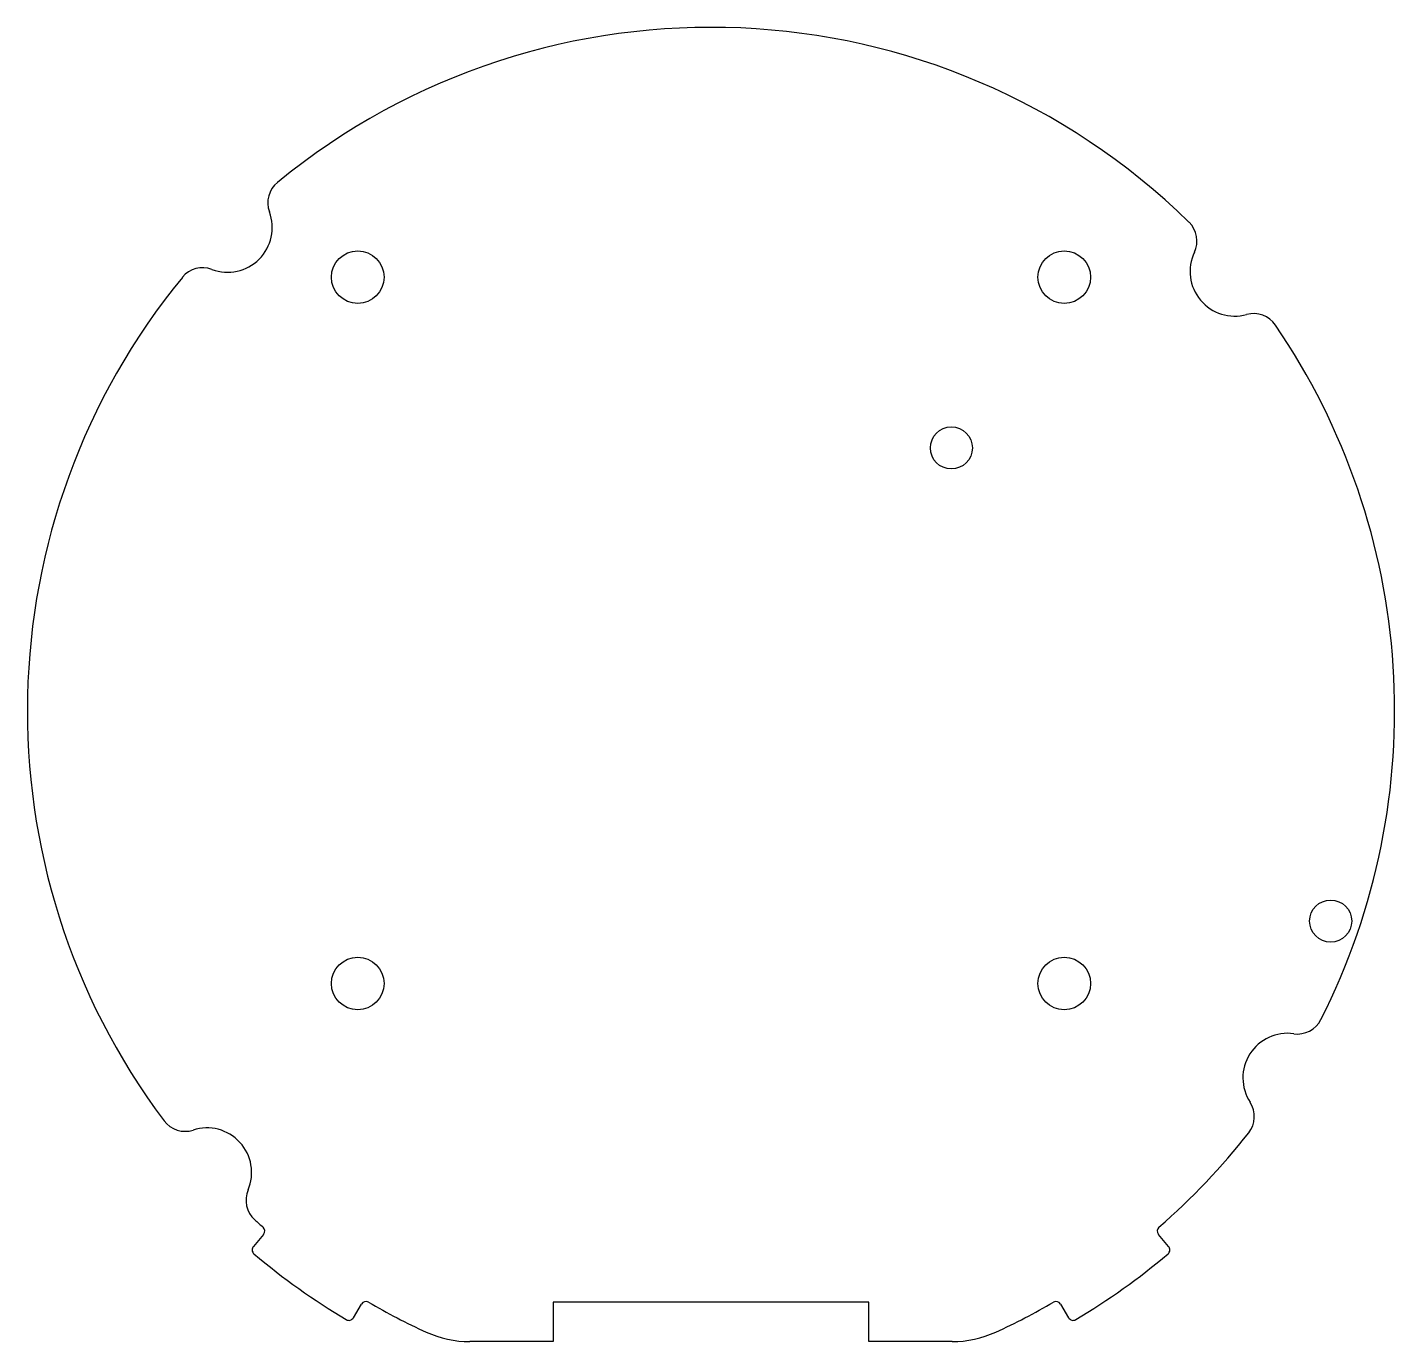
# Model space of a CAD drawing. Header units: millimetres. Extents: x -13 to 13, y -12 to 13.
import ezdxf

# ---------------------------------------------------------------- set-up
doc = ezdxf.new("R2010")
doc.units = ezdxf.units.MM

msp = doc.modelspace()

# ---------------------------------------------------------------- linework, layer by layer
at = {"color": 7, "linetype": 'Continuous', "lineweight": 25}
for p, q in [((-8.508, -9.961), (-8.702, -10.189)), ((8.702, -10.189), (8.508, -9.961)), ((-6.801, -11.546), (-6.649, -11.287)), ((-3, -11.25), (-3, -12)), ((3, -11.25), (-3, -11.25)), ((3, -12), (3, -11.25)), ((6.649, -11.287), (6.801, -11.546)), ((-3, -12), (-4.583, -12)), ((4.583, -12), (3, -12))]:
    msp.add_line(p, q, dxfattribs=at)
for centre, radius in [((-6.718, 8.248), 0.5), ((6.718, 8.248), 0.5), ((4.571, 5), 0.4), ((11.783, -4), 0.4), ((-6.718, -5.187), 0.5), ((6.718, -5.187), 0.5)]:
    msp.add_circle(centre, radius, dxfattribs=at)
for centre, radius, start, end in [((0, 0), 13, 45.6385, 129.3615), ((-7.928, 9.665), 0.5, 129.3615, 200.4699), ((-9.192, 9.192), 0.85, 249.5301, 20.4699), ((8.74, 8.937), 0.5, 334.5301, 45.6385), ((9.959, 8.356), 0.85, 154.5301, 285.4699), ((-9.665, 7.928), 0.5, 69.5301, 140.6385), ((0, 0), 13, 140.6385, 216.8615), ((10.319, 7.055), 0.5, 34.3615, 105.4699), ((0, 0), 13, 333.1385, 34.3615), ((11.151, -5.648), 0.5, 262.0301, 333.1385), ((10.964, -6.985), 0.85, 82.0301, 212.9699), ((9.831, -7.72), 0.5, 321.8615, 32.9699), ((-10.001, -7.499), 0.5, 216.8615, 287.9699), ((-9.585, -8.783), 0.85, 337.0301, 107.9699), ((0, 0), 13, 310.9374, 321.8615), ((-8.342, -9.31), 0.5, 157.0301, 228.1385), ((0, 0), 13, 228.1385, 229.0626), ((-8.584, -9.896), 0.1, 319.5, 49.0626), ((8.584, -9.896), 0.1, 130.9374, 220.5), ((-8.626, -10.254), 0.1, 139.5, 229.9276), ((0, 0), 13.5, 229.9276, 239.0724), ((0, 0), 13.5, 300.9276, 310.0724), ((8.626, -10.254), 0.1, 310.0724, 40.5), ((-6.562, -11.338), 0.1, 59.9374, 149.5), ((0, 0), 13, 239.9374, 245.38), ((0, 0), 13, 294.62, 300.0626), ((6.562, -11.338), 0.1, 30.5, 120.0626), ((-6.887, -11.495), 0.1, 239.0724, 329.5), ((6.887, -11.495), 0.1, 210.5, 300.9276), ((-4.583, -10), 2, 245.38, 270), ((4.583, -10), 2, 270, 294.62)]:
    msp.add_arc(centre, radius, start, end, dxfattribs=at)

doc.saveas('drawing.dxf')
